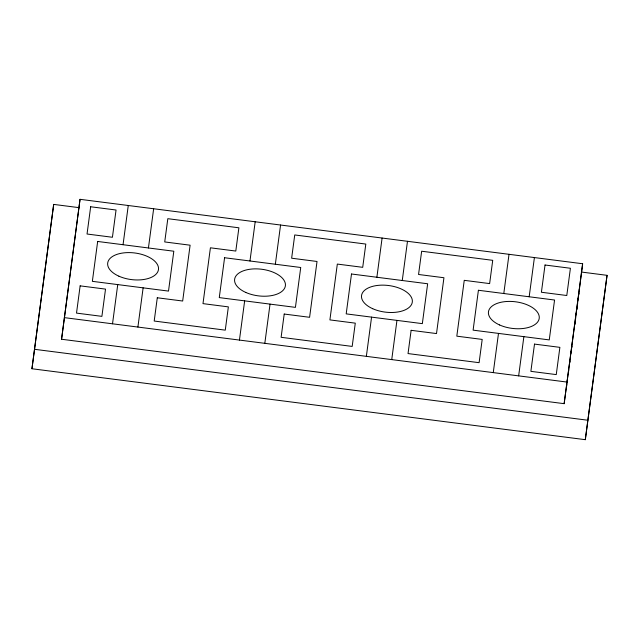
<?xml version="1.0" encoding="UTF-8"?>
<svg xmlns="http://www.w3.org/2000/svg" width="639" height="639" viewBox="0 0 639 639"><rect width="100%" height="100%" fill="white"/><g stroke="black" fill="none" stroke-linecap="round" stroke-linejoin="round"><path stroke-width="0.96" d="M581.314 272.03L607.05 275.329L585.308 439.68L31.95 368.751L53.692 204.4L79.428 207.699M53.692 204.4L31.95 368.751M61.56 339.245L80.043 199.32L582.632 263.747L579.9 285.369L564.149 403.672L61.56 339.245L80.043 199.32M564.149 403.672L582.632 263.747M577.44 304.835L577.688 302.886M578.055 299.971L578.303 298.022M578.67 295.098L578.91 293.157M579.285 290.234L579.525 288.293M585.308 439.68L607.05 275.329M112.52 323.805L117.744 284.595M123.047 244.713L128.271 205.502M137.904 327.056L143.128 287.846M148.432 247.964L153.648 208.753M239.441 340.076L244.657 300.857M249.969 260.984L255.185 221.773M264.818 343.327L270.041 304.116M275.345 264.234L280.569 225.024M366.355 356.338L371.571 317.128M376.882 277.254L382.098 238.043M391.739 359.597L396.955 320.387M402.266 280.505L407.482 241.294M493.268 372.609L498.492 333.398M503.796 293.525L509.019 254.306M518.652 375.868L523.876 336.649M529.18 296.776L534.404 257.565M566.545 386.659L566.809 384.686M567.2 381.731L567.464 379.758M568.518 371.874L568.782 369.901M569.7 363L569.956 361.027M571.01 353.135L571.274 351.17M571.665 348.207L571.929 346.234M572.32 343.279L572.584 341.306M574.812 324.548L575.076 322.575M575.467 319.62L575.731 317.647M576.13 314.692L576.386 312.719M576.785 309.763L577.049 307.79M64.291 317.623L566.881 382.05M34.41 349.285L587.768 420.222M80.139 285.857L76.512 313.102L101.897 316.361L105.523 289.108L80.139 285.857M90.666 206.764L87.04 234.018L112.424 237.269L116.05 210.015L90.666 206.764M97.663 241.462L92.359 281.336L168.504 291.096L173.816 251.223L97.663 241.462M157.29 297.774L154.199 321.034L225.271 330.147L228.363 306.88L202.986 303.629L210.415 247.804L235.799 251.055L238.89 227.796L167.817 218.682L164.726 241.941L190.11 245.2L182.674 301.025L157.29 297.774M224.585 257.733L219.273 297.606L295.426 307.367L300.729 267.493L224.585 257.733M284.211 314.045L281.112 337.304L352.185 346.418L355.284 323.15L329.9 319.899L337.328 264.075L362.712 267.326L365.812 244.066L294.739 234.952L291.64 258.212L317.024 261.471L309.596 317.295L284.211 314.045M351.498 273.995L346.194 313.877L422.339 323.638L427.651 283.764L351.498 273.995M411.125 330.315L408.033 353.575L479.106 362.68L482.197 339.421L456.813 336.17L464.249 280.337L489.634 283.596L492.725 260.329L421.652 251.223L418.553 274.482L443.937 277.733L436.509 333.566L411.125 330.315M478.411 290.266L473.108 330.147L549.26 339.908L554.564 300.026L478.411 290.266M534.5 344.101L530.873 371.347L556.257 374.598L559.884 347.352L534.5 344.101M545.027 265.009L541.401 292.255L566.785 295.514L570.411 268.26L545.027 265.009M118.862 276.168A25.592 13.411 7.2 0 0 158.472 269.53A25.592 13.411 7.2 0 0 121.929 253.14A25.592 13.411 7.2 0 0 118.862 276.168M245.775 292.43A25.592 13.411 7.2 0 0 285.385 285.801A25.592 13.411 7.2 0 0 248.843 269.41A25.592 13.411 7.2 0 0 245.775 292.43M372.697 308.701A25.592 13.411 7.2 0 0 412.307 302.071A25.592 13.411 7.2 0 0 375.764 285.681A25.592 13.411 7.2 0 0 372.697 308.701M499.61 324.971A25.592 13.411 7.2 0 0 539.22 318.342A25.592 13.411 7.2 0 0 502.677 301.951A25.592 13.411 7.2 0 0 499.61 324.971"/></g></svg>
